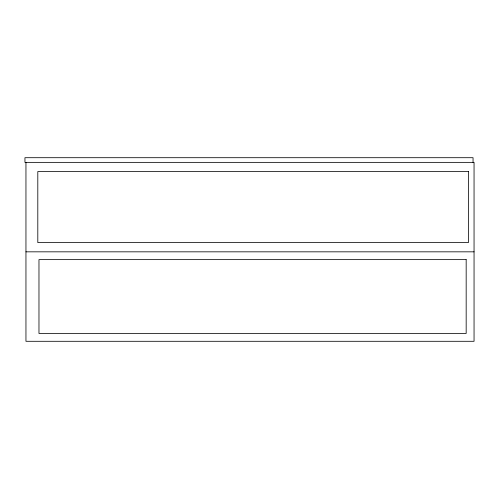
<?xml version="1.0" encoding="UTF-8"?>
<svg xmlns="http://www.w3.org/2000/svg" width="499" height="499" viewBox="0 0 499 499"><rect width="100%" height="100%" fill="white"/><g stroke="black" fill="none" stroke-linecap="round" stroke-linejoin="round"><path stroke-width="0.75" d="M25.954 251.833L474.05 251.833M473.046 162.368L473.046 157.703L24.95 157.703L24.95 162.368L474.05 162.368L474.05 341.297L25.954 341.297L25.954 162.368M468.43 171.575L37.805 171.575L37.805 242.583L468.43 242.583L468.43 171.575M466.172 259.63L38.972 259.63L38.972 333.444L466.172 333.444L466.172 259.63"/></g></svg>
